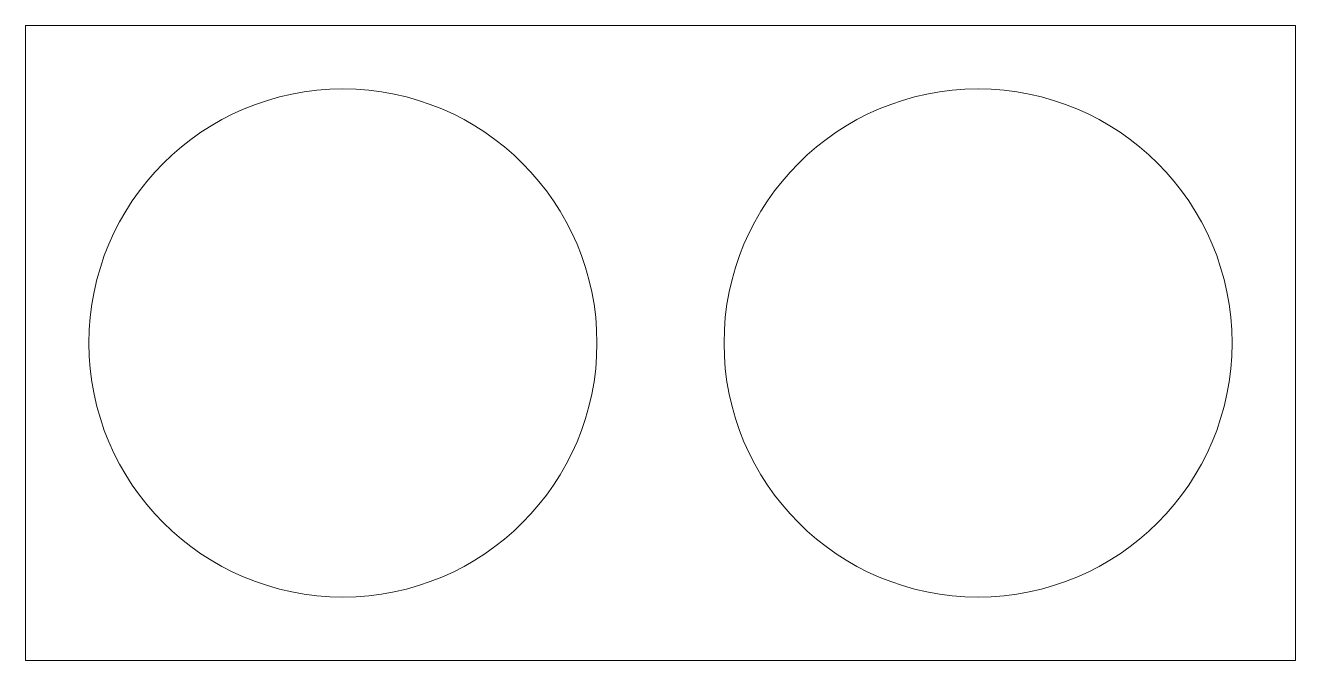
# Model space of a CAD drawing. Header units: millimetres. Extents: x 0 to 100, y 0 to 50.
import ezdxf

# ---------------------------------------------------------------- set-up
doc = ezdxf.new("R2010")
doc.units = ezdxf.units.MM
doc.layers.add('2. Mark (Vector)', color=5, linetype='Continuous', lineweight=5, true_color=0x0000ff)
doc.layers.add('3. Cut (Vector)', color=1, linetype='Continuous', lineweight=5, true_color=0xff0000)

msp = doc.modelspace()

# ---------------------------------------------------------------- linework, layer by layer
at = {"layer": '2. Mark (Vector)'}
for centre in [(25, 25), (75, 25)]:
    msp.add_circle(centre, 20, dxfattribs=at)
at = {"layer": '3. Cut (Vector)'}
for p, q in [((100, 50), (0, 50)), ((0, 50), (0, 0)), ((100, 0), (100, 50)), ((0, 0), (100, 0))]:
    msp.add_line(p, q, dxfattribs=at)

doc.saveas('drawing.dxf')
